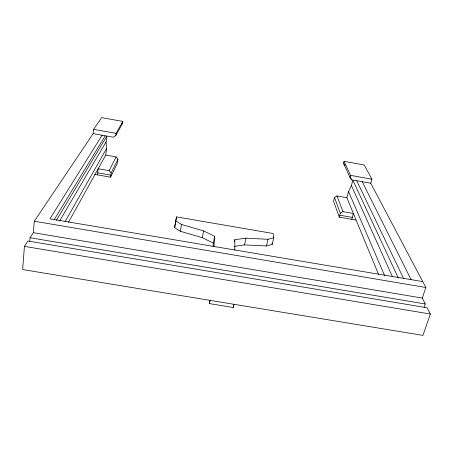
<?xml version="1.0" encoding="UTF-8"?>
<svg xmlns="http://www.w3.org/2000/svg" width="453" height="453" viewBox="0 0 453 453"><rect width="100%" height="100%" fill="white"/><g stroke="black" fill="none" stroke-linecap="round" stroke-linejoin="round"><path stroke-width="0.68" d="M209.654 300.09L209.428 303.606L233.306 307.525L233.306 306.126M214.009 246.766L214.654 236.279L203.624 230.905L181.5 224.484L175.758 220.905L176.545 216.891L273.221 233.527L273.759 237.723L272.225 244.331L266.449 245.962L244.529 244.892L234.088 246.432M213.097 246.636L213.323 243.119L214.654 236.279M24.428 246.375L22.65 269.552L422.955 335.384L430.35 314.037L427.213 307.808L27.91 241.024L24.428 246.375L430.35 314.037M29.728 241.766L30.045 237.734L33.346 232.661L34.281 221.223L93.154 133.629L93.629 129.337L101.642 117.616L122.797 121.432L122.537 123.465L115.809 135.492L113.312 137.231L93.154 133.629M97.469 174.881L98.188 168.743L109.173 170.639L111.11 173.069L110.583 177.174L94.768 174.405M68.42 222.378L105.77 155.073L106.551 148.601L106.087 141.857L106.761 136.279L56.438 220.22M115.809 135.492L116.081 133.358L122.797 121.432M105.77 155.073L116.127 156.908L117.944 159.218L117.446 163.103L110.583 177.174M176.545 216.891L174.62 227.644L180.328 231.262L202.349 237.7L213.323 243.119M174.62 227.644L175.758 220.905M180.328 231.262L181.5 224.484M202.349 237.7L203.624 230.905M209.428 303.606L210.079 300.345M234.388 241.766L234.813 239.722L245.979 238.153L267.972 239.303L273.759 237.723M244.529 244.892L245.979 238.153M233.306 307.525L234.008 304.28M266.449 245.962L267.972 239.303M355.95 220.056L339.274 217.14L340.311 213.221L334.512 197.474L336.981 195.962L346.879 197.712L378.51 274.246M334.512 197.474L333.533 201.189L339.274 217.14M370.741 183.227L351.573 179.801L349.988 177.389L343.516 163.278L344.025 161.342L364.201 164.977L371.89 179.173L370.741 183.227L425.865 287.508L422.298 298.068L425.276 303.98L424.155 307.276M349.988 177.389L350.537 175.351L344.025 161.342M346.879 197.712L348.55 191.551L351.426 185.554L352.864 180.249L398.283 277.938M351.788 219.326L353.402 213.499L342.932 211.636L340.311 213.221M111.11 173.069L117.944 159.218M109.173 170.639L116.127 156.908M65.107 221.636L106.551 148.601M59.564 221.081L106.087 141.857M54.133 219.801L105.147 135.917M102.123 135.232L49.904 218.85L422.745 281.607M121.591 124.122L122.537 123.465M33.346 232.661L422.298 298.068M30.045 237.734L425.276 303.98M34.281 221.223L425.865 287.508M97.706 172.836L110.838 175.135M339.795 215.198L352.326 217.389M93.629 129.337L116.081 133.358M350.537 175.351L371.89 179.173M343.516 163.278L345.022 165.583M362.23 181.71L411.058 279.626M356.726 180.736L403.668 278.714M350.152 176.71L351.573 179.801M351.426 185.554L392.36 276.523M348.55 191.551L384.778 275.973M336.981 195.962L342.932 211.636M272.066 243.029L272.225 244.331M234.813 239.722L234.841 250.299"/></g></svg>
